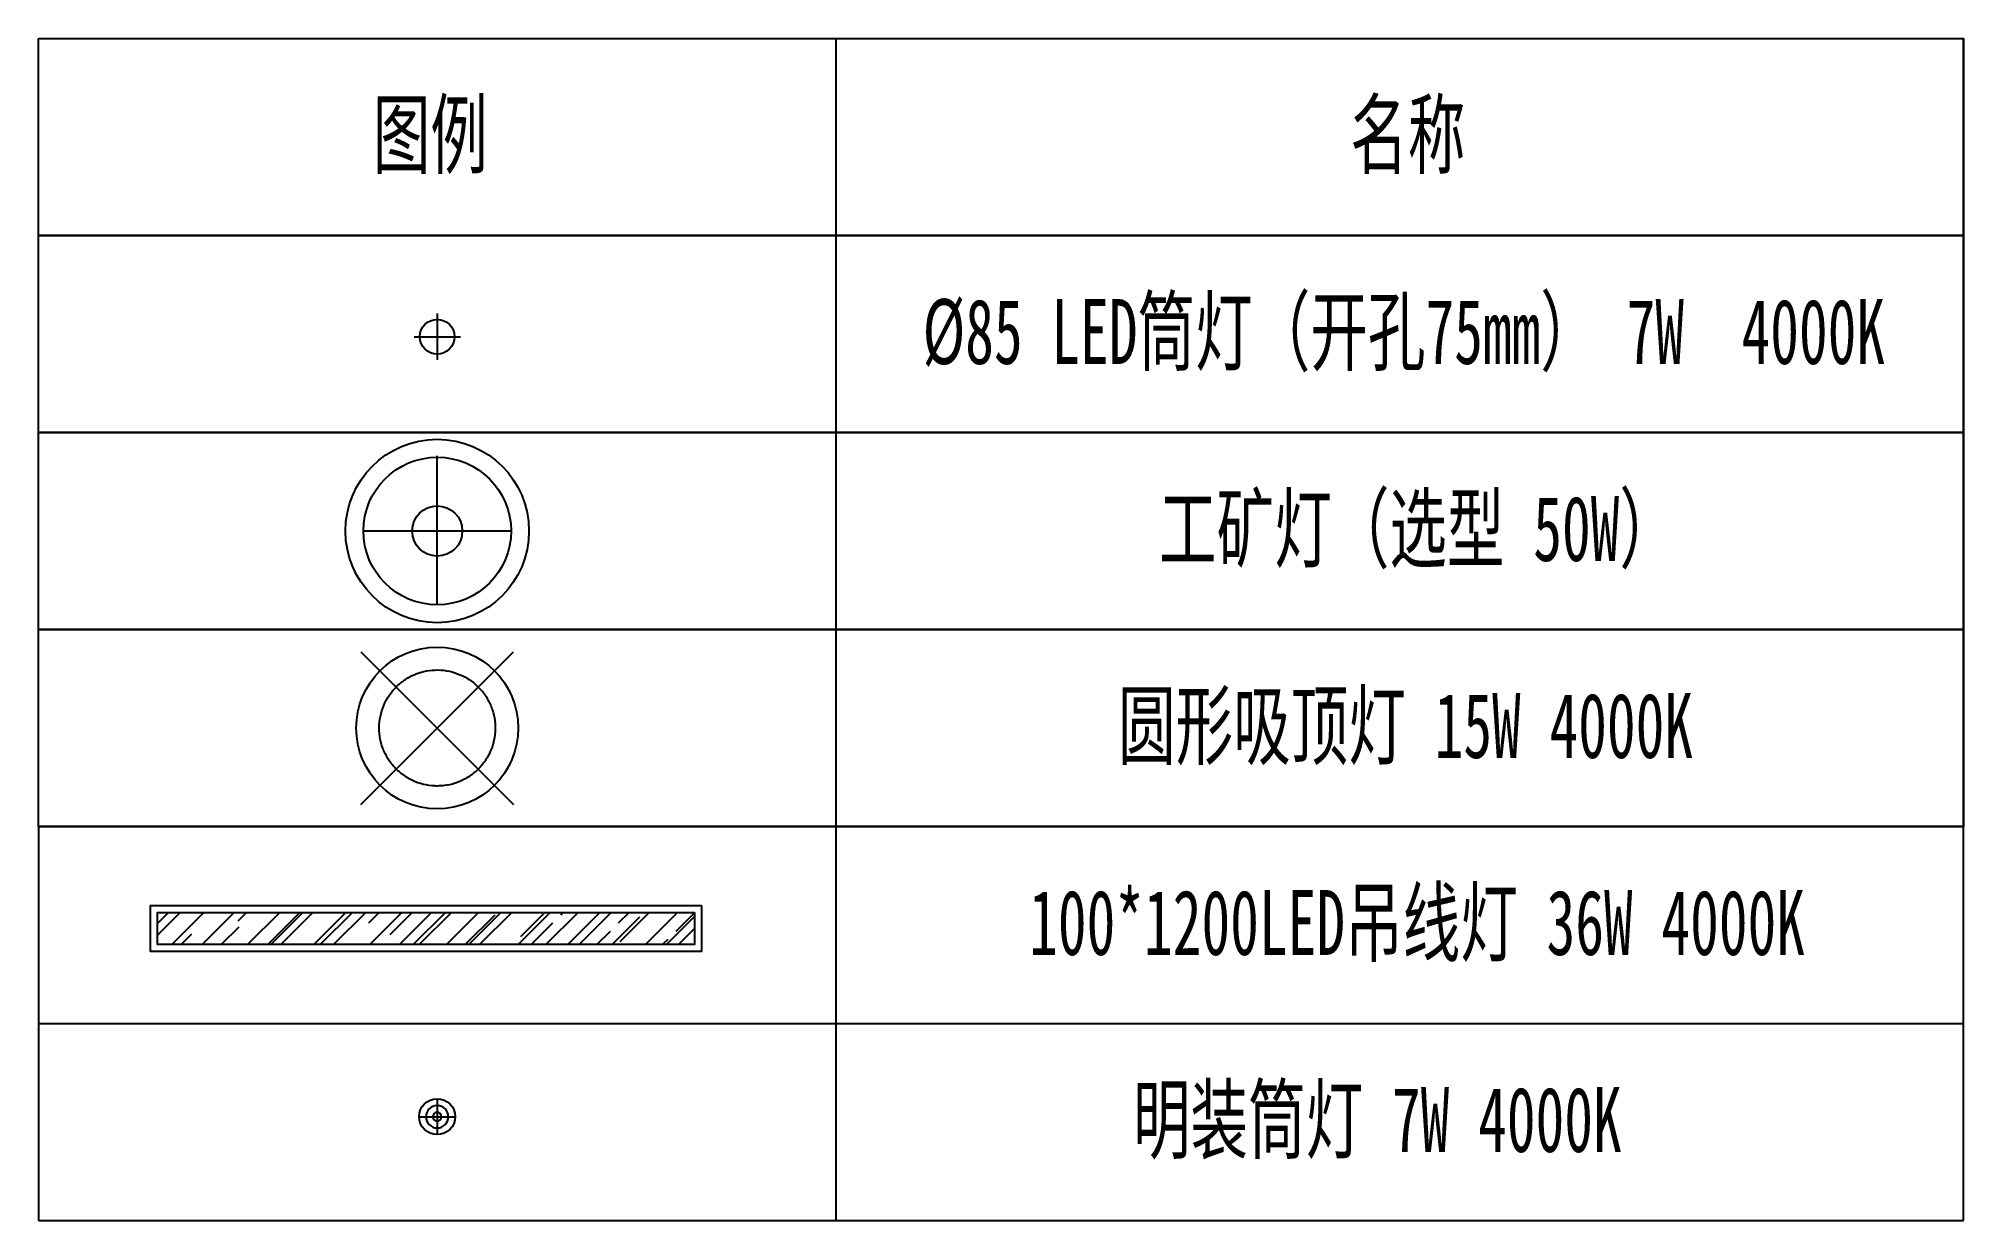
# Model space of a CAD drawing. Header units: millimetres. Extents: x 2896.5 to 2948.9, y -663.9 to -631.7.
import ezdxf

# ---------------------------------------------------------------- set-up
doc = ezdxf.new("R2010")
doc.units = ezdxf.units.MM
doc.header["$LTSCALE"] = 10
for name, color, linetype in [('C—图框—标题块', 11, 'Continuous'), ('IEM-NOTES-CHINESE', 33, 'Continuous'), ('RC-FIN', 30, 'Continuous'), ('RC-LIGHT', 2, 'Continuous'), ('T-天花分隔', 7, 'Continuous')]:
    doc.layers.add(name, color=color, linetype=linetype)
doc.styles.add('宋体', font='SimSun.ttf', dxfattribs={"height": 2.5})

# ---------------------------------------------------------------- blocks, each defined once
blk = doc.blocks.new('A$C0ffd4617')
at = {"layer": 'RC-LIGHT', "color": 8}
for p, q in [((0, 41.7), (0, -41.7)), ((-41.7, 0), (41.7, 0))]:
    blk.add_line(p, q, dxfattribs=at)
at = {"layer": 'RC-LIGHT'}
blk.add_ellipse((0, 0), major_axis=(22.1, -22.1), ratio=1, start_param=-0.785398, end_param=5.497787, dxfattribs=at)
blk = doc.blocks.new('A$Cdf6447c7')
at = {"layer": 'RC-LIGHT', "color": 8}
for p, q in [((-166.3, 166.3), (166.3, -166.3)), ((-166.3, -166.3), (166.3, 166.3))]:
    blk.add_line(p, q, dxfattribs=at)
at = {"layer": 'RC-LIGHT'}
blk.add_ellipse((0, 0), major_axis=(124.7, -124.7), ratio=1, start_param=-0.785398, end_param=5.497787, dxfattribs=at)
at = {"layer": 'RC-LIGHT', "color": 8}
blk.add_open_spline([(0, -126.4), (4.9, -126.4), (9.9, -126.1), (23.1, -124.6), (31.2, -122.8), (47.1, -117.6), (54.7, -114.3), (69.2, -106.1), (76.1, -101.3), (88.7, -90.5), (94.5, -84.4), (104.7, -71.3), (109.2, -64.2), (116.7, -49.4), (119.7, -41.6), (124.1, -25.5), (125.5, -17.3), (126.7, -0.7), (126.5, 7.7), (124.4, 24.2), (122.5, 32.3), (117.2, 48.1), (113.8, 55.7), (105.5, 70.2), (100.6, 77), (89.7, 89.5), (83.6, 95.2), (70.3, 105.4), (63.2, 109.8), (48.3, 117.1), (40.5, 120), (24.4, 124.3), (16.1, 125.7), (-0.5, 126.7), (-8.8, 126.4), (-25.3, 124.1), (-33.4, 122.2), (-49.2, 116.8), (-56.8, 113.3), (-71.1, 104.8), (-77.9, 99.9), (-90.3, 88.8), (-96, 82.7), (-106, 69.4), (-110.3, 62.3), (-117.5, 47.3), (-120.4, 39.4), (-124.5, 23.3), (-125.8, 15), (-126.7, -1.6), (-126.3, -10), (-123.9, -26.4), (-121.9, -34.6), (-116.3, -50.2), (-112.7, -57.8), (-104.2, -72.1), (-99.2, -78.8), (-88, -91.1), (-81.8, -96.7), (-68.4, -106.6), (-61.3, -110.9), (-46.2, -118), (-38.3, -120.8), (-22.1, -124.7), (-13.9, -125.9), (-3.7, -126.4), (-1.9, -126.4), (0, -126.4)], degree=3, knots=[-0.785398, -0.785398, -0.785398, -0.785398, -0.668005, -0.668005, -0.470527, -0.470527, -0.273048, -0.273048, -0.07557, -0.07557, 0.121909, 0.121909, 0.319388, 0.319388, 0.516866, 0.516866, 0.714345, 0.714345, 0.911823, 0.911823, 1.109302, 1.109302, 1.30678, 1.30678, 1.504259, 1.504259, 1.701737, 1.701737, 1.899216, 1.899216, 2.096694, 2.096694, 2.294173, 2.294173, 2.491652, 2.491652, 2.68913, 2.68913, 2.886609, 2.886609, 3.084087, 3.084087, 3.281566, 3.281566, 3.479044, 3.479044, 3.676523, 3.676523, 3.874001, 3.874001, 4.07148, 4.07148, 4.268958, 4.268958, 4.466437, 4.466437, 4.663916, 4.663916, 4.861394, 4.861394, 5.058873, 5.058873, 5.256351, 5.256351, 5.45383, 5.45383, 5.497787, 5.497787, 5.497787, 5.497787], dxfattribs=at)
blk = doc.blocks.new('A$C593d4072')
at = {"layer": 'RC-FIN'}
for p, q in [((0, -160.8), (0, 163.7)), ((-160.8, 0), (160.8, 0))]:
    blk.add_line(p, q, dxfattribs=at)
for radius in [199.8, 160.8, 54.6]:
    blk.add_circle((0, 0), radius, dxfattribs=at)
blk = doc.blocks.new('A$C38c129c2')
at = {"layer": 'T-天花分隔'}
h = blk.add_hatch(dxfattribs=at)
h.set_pattern_fill('AR-RROOF', color=250, scale=3, angle=45, double=1)
h.set_pattern_definition([(45, (-1823751.5, -875196.5), (64.657844, 172.4209175), [1143, -152.4, 381, -76.2]), (45, (-1823706.78, -875097.9), (-125.5439806, 17.780907), [228.6, -25.146, 457.2, -57.15]), (45, (-1823770.36, -875123.76), (244.0833614, 316.2846206), [609.6, -106.68, 304.8, -76.2])])
h.paths.add_polyline_path([(-585, -35), (-585, 35), (585, 35), (585, -35)])
at = {"layer": 'RC-FIN'}
blk.add_lwpolyline([(-600, -50), (-600, 50), (600, 50), (600, -50)], close=True, dxfattribs=at)
at = {"layer": 'RC-FIN', "color": 8}
blk.add_lwpolyline([(-585, -35), (-585, 35), (585, 35), (585, -35)], close=True, dxfattribs=at)
blk = doc.blocks.new('A$C3E7B1F09')
for p, q in [((105, 209), (105, 0)), ((0, 105), (209, 105))]:
    blk.add_line(p, q)
for radius in [64.8, 25.9]:
    blk.add_circle((105, 105), radius)
blk = doc.blocks.new('A$Cd3b9265e')
at = {"layer": 'RC-FIN'}
blk.add_circle((0, 0), 39.2, dxfattribs=at)
at = {"layer": 'RC-FIN', "extrusion": (0, 0, -1), "xscale": 0.375, "yscale": 0.375, "zscale": -0.375, "rotation": 270}
blk.add_blockref('A$C3E7B1F09', (-39.2, 39.2), dxfattribs=at)

msp = doc.modelspace()

# ---------------------------------------------------------------- linework, layer by layer
at = {"layer": 'C—图框—标题块', "color": 4}
for p, q in [((2918.204, -631.687), (2918.204, -637.052)), ((2918.204, -637.052), (2918.204, -642.417)), ((2918.204, -642.417), (2918.204, -647.782)), ((2918.204, -647.782), (2918.204, -663.876))]:
    msp.add_line(p, q, dxfattribs=at)
for points in [[(2896.492, -631.687), (2948.901, -631.687), (2948.901, -637.052), (2896.492, -637.052)], [(2896.492, -637.052), (2948.901, -637.052), (2948.901, -642.417), (2896.492, -642.417)], [(2896.492, -642.417), (2948.901, -642.417), (2948.901, -647.782), (2896.492, -647.782)], [(2896.492, -647.782), (2948.901, -647.782), (2948.901, -653.146), (2896.492, -653.146)]]:
    msp.add_lwpolyline(points, close=True, dxfattribs=at)
for points in [[(2948.901, -663.876), (2948.901, -631.687)], [(2896.492, -653.146), (2948.901, -653.146)], [(2896.492, -653.146), (2896.492, -663.876)], [(2896.492, -658.511), (2948.901, -658.511)], [(2896.492, -663.876), (2948.901, -663.876)]]:
    msp.add_lwpolyline(points, dxfattribs=at)

# ---------------------------------------------------------------- block references
at = {"layer": 'RC-FIN'}
for name, p, xscale, yscale, zscale in [('A$C0ffd4617', (2907.348, -639.808), 0.01512096557143697, 0.01512096557143697, 0.01512096557143697), ('A$C593d4072', (2907.348, -645.099), 0.01249999820572123, 0.01249999820572123, 0.01249999820572123), ('A$Cdf6447c7', (2907.348, -650.464), 0.01249999820572123, 0.01249999820572123, 0.01249999820572123), ('A$Cd3b9265e', (2907.348, -661.048), 0.01249999820572123, 0.01249999820572123, 0.01249999820572123)]:
    msp.add_blockref(name, p, dxfattribs=dict(at, xscale=xscale, yscale=yscale, zscale=zscale))
at = {"layer": 'RC-FIN', "xscale": 0.01249999820572123, "yscale": 0.01249999820572123, "zscale": 0.01249999820572123, "rotation": 180}
msp.add_blockref('A$C38c129c2', (2907.043, -655.926), dxfattribs=at)

# ---------------------------------------------------------------- texts
at = {"layer": 'IEM-NOTES-CHINESE', "color": 50, "style": '宋体', "width": 0.65}
for s, height, p in [('图例', 1.7683, (2905.591, -635.185)), ('名称', 1.7683, (2932.205, -635.185)), ('%%C85 LED筒灯（开孔75mm） 7W  4000K', 1.76829, (2920.562, -640.55)), ('工矿灯（选型 50W）', 1.76829, (2926.999, -645.915)), ('圆形吸顶灯 15W 4000K ', 1.76829, (2925.881, -651.28)), ('100*1200LED吊线灯 36W 4000K', 1.76829, (2923.463, -656.644)), ('明装筒灯 7W 4000K', 1.76829, (2926.288, -662.009))]:
    msp.add_text(s, height=height, dxfattribs=at).set_placement(p)

doc.saveas('drawing.dxf')
